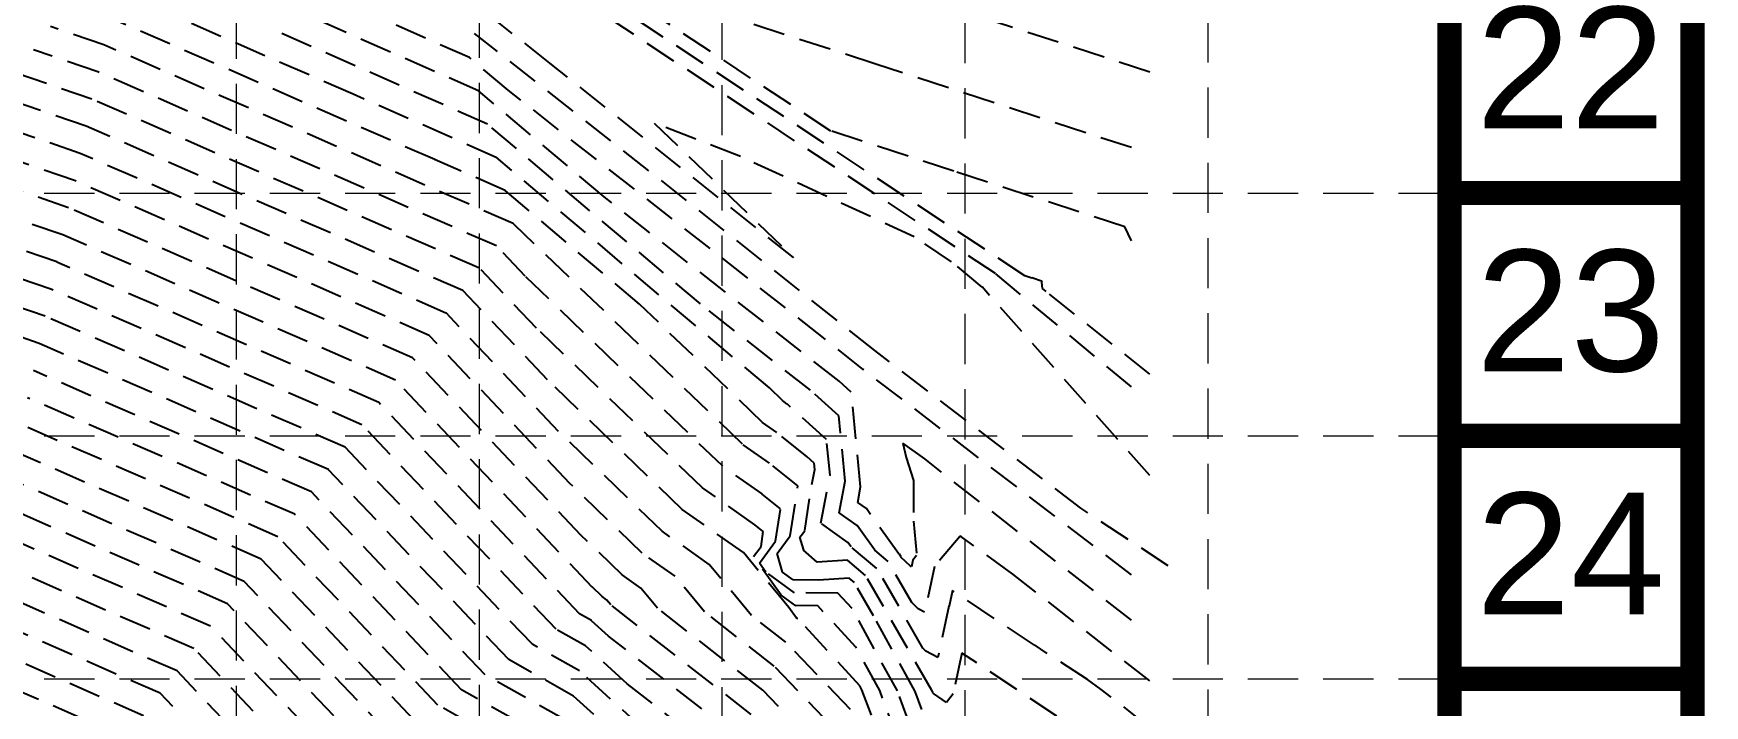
# Model space of a CAD drawing. Header units: feet. Extents: x 4586 to 6528, y 2127 to 5231.
# Drawn here: x 6194.4 to 6527.5, y 4012.9 to 4146.9 of the extents above; entities that cross this region are included whole.
import ezdxf
from ezdxf.enums import TextEntityAlignment as Align

# ---------------------------------------------------------------- set-up
doc = ezdxf.new("R2010")
doc.units = ezdxf.units.FT
doc.header["$LTSCALE"] = 80
doc.header["$MEASUREMENT"] = 0
doc.linetypes.add('HIDDEN', pattern=[0.375, 0.25, -0.125])
doc.linetypes.add('TIGHT', pattern=[0.12, 0.08, -0.04])
for name, color, linetype in [('BASE', 7, 'CONTINUOUS'), ('CONT-MJR', 9, 'TIGHT'), ('CONT-MNR', 8, 'TIGHT'), ('GRID', 254, 'HIDDEN')]:
    doc.layers.add(name, color=color, linetype=linetype)
doc.styles.get("Standard").update_dxf_attribs({"font": 'ARIAL.TTF', "height": 6.4})

msp = doc.modelspace()

# ---------------------------------------------------------------- linework, layer by layer
at = {"layer": 'BASE', "const_width": 4.84}
for points in [[(6525.11, 2129.65), (6525.11, 5228.91), (4588.08, 5228.91), (4588.08, 2129.65)], [(6476.69, 2178.08), (6476.69, 5180.48), (4636.51, 5180.48), (4636.51, 2178.08)]]:
    msp.add_lwpolyline(points, close=True, dxfattribs=at)
for points in [[(6525.11, 4115.11), (6476.69, 4115.11)], [(6525.11, 4066.69), (6476.69, 4066.69)], [(6525.11, 4018.26), (6476.69, 4018.26)]]:
    msp.add_lwpolyline(points, dxfattribs=at)
at = {"layer": 'CONT-MJR', "color": 35}
for points, elevation in [([(6416.94, 4139.2), (6346.78, 4162.09)], 470), ([(6204.87, 4128.42), (6187.53, 4134.37)], 485), ([(6279.97, 4095.65), (6204.87, 4128.42)], 485), ([(6335.35, 4122.38), (6318.15, 4129.02)], 475), ([(6369.95, 4106.37), (6335.35, 4122.38)], 475), ([(6377.43, 4101.42), (6369.95, 4106.37)], 475), ([(6296.86, 4077.88), (6279.97, 4095.65)], 485), ([(6416.94, 4058.83), (6383.48, 4096.38)], 475), ([(6353.18, 4058.84), (6352.47, 4066)], 480), ([(6335.93, 4043.42), (6323.73, 4052.02)], 485), ([(6229.7, 4028.76), (6187.33, 4047.25)], 500), ([(6377.58, 4035.88), (6376.9, 4032.76)], 480), ([(6256.14, 4000.93), (6229.7, 4028.76)], 500), ([(6346.6, 4030.29), (6346.51, 4030.35)], 485), ([(6346.73, 4030.29), (6346.6, 4030.29)], 485), ([(6374.67, 4022.5), (6372.29, 4023.8)], 480), ([(6212.95, 4006.46), (6181.48, 4020.19)], 505), ([(6359.55, 4016.08), (6359.12, 4016.86)], 485), ([(6364.79, 4002.04), (6359.55, 4016.08)], 485)]:
    msp.add_lwpolyline(points, dxfattribs=dict(at, elevation=elevation))
at = {"layer": 'CONT-MJR', "color": 35, "extrusion": (0.39991, 0.916554, 0)}
for points, elevation in [([(-4082.35, 480), (-4030.65, 480)], 6292.45), ([(-4111.6, 490), (-4041.57, 490)], 6238.17), ([(-4105.16, 495), (-4047.03, 495)], 6211.04)]:
    msp.add_lwpolyline(points, dxfattribs=dict(at, elevation=elevation))
at = {"layer": 'CONT-MJR', "color": 35, "extrusion": (-0.618706, -0.785623, 0), "elevation": -7149.46}
msp.add_lwpolyline([(2385.28, 475), (2370.18, 475)], dxfattribs=at)
at = {"layer": 'CONT-MJR', "color": 35, "extrusion": (-0.623767, -0.78161, 0), "elevation": -7164.72}
msp.add_lwpolyline([(2401.15, 475), (2339.05, 475)], dxfattribs=at)
at = {"layer": 'CONT-MJR', "color": 35, "extrusion": (-0.403497, -0.914981, 0), "elevation": -6308.39}
msp.add_lwpolyline([(4088.85, 480), (4057.67, 480)], dxfattribs=at)
at = {"layer": 'CONT-MJR', "color": 35, "extrusion": (0.694466, 0.719525, 0), "elevation": 7358.68}
msp.add_lwpolyline([(-1678.6, 475), (-1717.14, 475)], dxfattribs=at)
at = {"layer": 'CONT-MJR', "color": 35, "extrusion": (-0.645022, -0.764164, 0), "elevation": -7205.07}
msp.add_lwpolyline([(2216.36, 480), (2145.09, 480)], dxfattribs=at)
at = {"layer": 'CONT-MJR', "color": 35, "extrusion": (-0.324664, -0.945829, 0), "elevation": -5891.79}
msp.add_lwpolyline([(4531.65, 490), (4501.44, 490)], dxfattribs=at)
at = {"layer": 'CONT-MJR', "color": 35, "extrusion": (0.64057, 0.7679, 0), "elevation": 7234.67}
msp.add_lwpolyline([(-2277.86, 475), (-2269.99, 475)], dxfattribs=at)
at = {"layer": 'CONT-MJR', "color": 35, "extrusion": (-0.69335, -0.720601, 0)}
for points, elevation in [([(1747.42, 485), (1710.12, 485)], -7304.45), ([(1746.77, 480), (1743.13, 480)], -7333.95)]:
    msp.add_lwpolyline(points, dxfattribs=dict(at, elevation=elevation))
at = {"layer": 'CONT-MJR', "color": 35, "extrusion": (0.725011, 0.688737, 0)}
for points, elevation in [([(-1418.62, 490), (-1360.48, 490)], 7346.37), ([(-1413.37, 495), (-1365.11, 495)], 7318.87)]:
    msp.add_lwpolyline(points, dxfattribs=dict(at, elevation=elevation))
at = {"layer": 'CONT-MJR', "color": 35, "extrusion": (-0.576184, -0.81732, 0), "elevation": -6984.69}
msp.add_lwpolyline([(2838.01, 480), (2837.64, 480)], dxfattribs=at)
at = {"layer": 'CONT-MJR', "color": 35, "extrusion": (-0.625537, -0.780195, 0), "elevation": -7146.55}
msp.add_lwpolyline([(2402.27, 480), (2401.45, 480)], dxfattribs=at)
at = {"layer": 'CONT-MJR', "color": 35, "extrusion": (-0.667544, -0.744571, 0), "elevation": -7267.98}
msp.add_lwpolyline([(2015.63, 480), (2005.16, 480)], dxfattribs=at)
at = {"layer": 'CONT-MJR', "color": 35, "extrusion": (0.982367, -0.186963, 0), "elevation": 5482.3}
msp.add_lwpolyline([(5165.35, 480), (5175.08, 480)], dxfattribs=at)
at = {"layer": 'CONT-MJR', "color": 35, "extrusion": (0.580564, 0.814215, 0), "elevation": 6984.35}
msp.add_lwpolyline([(-2827.14, 480), (-2820.5, 480)], dxfattribs=at)
at = {"layer": 'CONT-MJR', "color": 35, "extrusion": (0.813655, 0.581348, 0), "elevation": 7524.01}
msp.add_lwpolyline([(-404.95, 480), (-403.91, 480)], dxfattribs=at)
at = {"layer": 'CONT-MJR', "color": 35, "extrusion": (0.769998, 0.638047, 0), "elevation": 7458.54}
msp.add_lwpolyline([(-943.41, 485), (-929.19, 485)], dxfattribs=at)
at = {"layer": 'CONT-MJR', "color": 35, "extrusion": (-0.64126, -0.767324, 0), "elevation": -7180.23}
msp.add_lwpolyline([(2291.26, 480), (2284.54, 480)], dxfattribs=at)
at = {"layer": 'CONT-MJR', "color": 35, "extrusion": (0.866135, 0.499811, 0), "elevation": 7530.17}
msp.add_lwpolyline([(301.05, 480), (319.35, 480)], dxfattribs=at)
at = {"layer": 'CONT-MJR', "color": 35, "extrusion": (-0.553843, -0.832621, 0), "elevation": -6892.53}
msp.add_lwpolyline([(3094.49, 480), (3074.86, 480)], dxfattribs=at)
at = {"layer": 'CONT-MJR', "color": 35, "extrusion": (0.813357, 0.581765, 0), "elevation": 7506.7}
msp.add_lwpolyline([(-414.07, 485), (-411.46, 485)], dxfattribs=at)
at = {"layer": 'CONT-MJR', "color": 35, "extrusion": (0.977234, -0.212165, 0), "elevation": 5376.11}
msp.add_lwpolyline([(5293.91, 480), (5283.41, 480)], dxfattribs=at)
at = {"layer": 'CONT-MJR', "color": 35, "extrusion": (0.492133, 0.87052, 0), "elevation": 6611.29}
msp.add_lwpolyline([(-3505.96, 490), (-3503.22, 490)], dxfattribs=at)
at = {"layer": 'CONT-MJR', "color": 35, "extrusion": (-0.672532, -0.740068, 0), "elevation": -7223.11}
msp.add_lwpolyline([(1960.96, 490), (1956.4, 490)], dxfattribs=at)
at = {"layer": 'CONT-MJR', "color": 35, "extrusion": (0.734958, 0.678113, 0), "elevation": 7397.57}
msp.add_lwpolyline([(-1359.97, 485), (-1341.7, 485)], dxfattribs=at)
at = {"layer": 'CONT-MJR', "color": 35, "extrusion": (0.615057, 0.788483, 0), "elevation": 7055.46}
msp.add_lwpolyline([(-2531.02, 490), (-2497.85, 490)], dxfattribs=at)
at = {"layer": 'CONT-MJR', "color": 35, "extrusion": (-0.5441, -0.83902, 0), "elevation": -6856}
msp.add_lwpolyline([(3187.28, 480), (3174.62, 480)], dxfattribs=at)
at = {"layer": 'CONT-MJR', "color": 35, "extrusion": (-0.701705, -0.712468, 0), "elevation": -7338.3}
msp.add_lwpolyline([(1716.53, 480), (1715.67, 480)], dxfattribs=at)
at = {"layer": 'CONT-MJR', "color": 35, "extrusion": (0.586358, 0.810052, 0), "elevation": 7010.24}
msp.add_lwpolyline([(-2835.29, 480), (-2831.95, 480)], dxfattribs=at)
at = {"layer": 'CONT-MJR', "color": 35, "extrusion": (-0.492133, -0.87052, 0), "elevation": -6586.52}
msp.add_lwpolyline([(3513.02, 495), (3490.16, 495)], dxfattribs=at)
at = {"layer": 'CONT-MJR', "color": 35, "extrusion": (-0.615163, -0.7884, 0), "elevation": -7107.84}
msp.add_lwpolyline([(2592.96, 480), (2580.88, 480)], dxfattribs=at)
at = {"layer": 'CONT-MNR', "color": 35, "extrusion": (-0.550703, -0.834701, 0)}
for points, elevation in [([(3030.16, 472), (2948.1, 472)], -6944.02), ([(3078.31, 473), (2955.01, 473)], -6941.23)]:
    msp.add_lwpolyline(points, dxfattribs=dict(at, elevation=elevation))
at = {"layer": 'CONT-MNR', "color": 35}
for points, elevation in [([(6283.09, 4135.47), (6225.61, 4160.82)], 478), ([(6313.98, 4146.77), (6293.34, 4160.38)], 474), ([(6362.32, 4140.78), (6314.73, 4156.31)], 471), ([(6208.38, 4144.65), (6197.78, 4148.29)], 482), ([(6274.36, 4121.79), (6209.55, 4150.06)], 481), ([(6284.86, 4128.85), (6241.86, 4147.81)], 479), ([(6288.98, 4135.64), (6281.32, 4142.1)], 477), ([(6206.04, 4133.83), (6190.95, 4139.01)], 484), ([(6286.67, 4104.57), (6207.21, 4139.24)], 483), ([(6308.15, 4114.32), (6283.09, 4135.47)], 478), ([(6327.33, 4093), (6284.86, 4128.85)], 479), ([(6202.54, 4117.6), (6180.7, 4125.09)], 487), ([(6411.94, 4108.36), (6377.87, 4119.47)], 472), ([(6200.2, 4106.77), (6173.87, 4115.81)], 489), ([(6273.27, 4086.74), (6202.54, 4117.6)], 487), ([(6315.22, 4092.96), (6288.4, 4115.59)], 481), ([(6335.73, 4065.04), (6290.19, 4108.86)], 482), ([(6413.28, 4105.59), (6411.94, 4108.36)], 472), ([(6266.56, 4077.82), (6200.2, 4106.77)], 489), ([(6196.69, 4090.54), (6163.62, 4101.89)], 492), ([(6294.63, 4088.2), (6283.32, 4100.11)], 484), ([(6413.28, 4076.46), (6386.15, 4099.08)], 474), ([(6395.34, 4097.54), (6393.41, 4098.17)], 473), ([(6195.52, 4085.13), (6160.2, 4097.25)], 493), ([(6395.55, 4096.1), (6395.44, 4097.33)], 473), ([(6349.26, 4075.81), (6327.33, 4093)], 479), ([(6256.51, 4064.44), (6196.69, 4090.54)], 492), ([(6299.08, 4067.55), (6276.62, 4091.2)], 486), ([(6413.28, 4039.01), (6359.82, 4079.91)], 477), ([(6354.94, 4070.72), (6349.26, 4075.81)], 479), ([(6359.28, 4056.55), (6357.4, 4075.44)], 478), ([(6298.55, 4028.18), (6259.86, 4068.9)], 491), ([(6356.23, 4057.69), (6354.94, 4070.72)], 479), ([(6372.05, 4062.11), (6367.68, 4065.27)], 478), ([(6367.68, 4065.27), (6368.37, 4062.4)], 478), ([(6413.28, 4029.94), (6372.05, 4062.11)], 478), ([(6289.12, 4022.12), (6253.16, 4059.98)], 493), ([(6339.65, 4055.12), (6331.73, 4060.7)], 483), ([(6346.77, 4056.71), (6341.11, 4061.25)], 482), ([(6284.41, 4019.09), (6249.81, 4055.52)], 494), ([(6369.79, 4057.83), (6369.81, 4049.67)], 478), ([(6358.6, 4048.81), (6355.03, 4051.36)], 479), ([(6311.74, 4038.99), (6303.53, 4046.89)], 488), ([(6339.42, 4044.66), (6339.88, 4047.63)], 484), ([(6347.93, 4043.9), (6347.18, 4046.49)], 481), ([(6379.15, 4046.72), (6374.01, 4040.63)], 479), ([(6389.65, 4039.14), (6379.43, 4046.53)], 479), ([(6343.45, 4034.95), (6337.94, 4042.65)], 484), ([(6356.64, 4041.89), (6350.6, 4041.52)], 481), ([(6367.02, 4043.09), (6366.84, 4043.24)], 478), ([(6369.69, 4041.91), (6369.4, 4040.59)], 478), ([(6370.45, 4042.82), (6369.69, 4041.91)], 478), ([(6337.53, 4030.9), (6329.1, 4041.07)], 486), ([(6345.85, 4037.97), (6343.71, 4039.53)], 482), ([(6416.94, 4017.84), (6389.65, 4039.14)], 479), ([(6223, 4019.84), (6184.99, 4036.43)], 502), ([(6357.57, 4032.3), (6354.75, 4035.36)], 483), ([(6361.86, 4030.81), (6358.04, 4037.44)], 482), ([(6260.85, 4003.96), (6233.06, 4033.22)], 499), ([(6308.64, 4034.01), (6307.74, 4034.65)], 489), ([(6337.47, 4011.18), (6309.46, 4033.03)], 489), ([(6358.35, 4024.58), (6350.74, 4032.83)], 484), ([(6372.04, 4031.55), (6370.76, 4032.25)], 479), ([(6344.38, 4025.56), (6337.53, 4030.9)], 486), ([(6216.3, 4010.92), (6182.65, 4025.61)], 504), ([(6303.22, 4019.84), (6293.83, 4025.15)], 492), ([(6312.77, 4017.27), (6304.43, 4024.85)], 491), ([(6251.43, 3997.9), (6226.35, 4024.3)], 501), ([(6363.08, 4015.96), (6358.35, 4024.58)], 484), ([(6379.46, 4023.41), (6377.7, 4015.27)], 481), ([(6300.81, 4009.83), (6284.41, 4019.09)], 494), ([(6316.53, 4007.75), (6303.22, 4019.84)], 492), ([(6320.28, 3998.23), (6302.02, 4014.83)], 493), ([(6371.49, 4012.14), (6370.15, 4015.73)], 482), ([(6373.68, 4015.61), (6373.44, 4016.05)], 481), ([(6373.72, 4015.51), (6373.68, 4015.61)], 481), ([(6376.42, 4013.55), (6373.8, 4015.32)], 481), ([(6377.7, 4015.27), (6376.42, 4013.55)], 481)]:
    msp.add_lwpolyline(points, dxfattribs=dict(at, elevation=elevation))
at = {"layer": 'CONT-MNR', "color": 35, "extrusion": (-0.403497, -0.914981, 0)}
for points, elevation in [([(4075.97, 477), (4030.61, 477)], -6324.44), ([(4093.14, 481), (4077.79, 481)], -6303.04)]:
    msp.add_lwpolyline(points, dxfattribs=dict(at, elevation=elevation))
at = {"layer": 'CONT-MNR', "color": 35, "extrusion": (-0.39991, -0.916554, 0)}
for points, elevation in [([(4121.9, 482), (4032.84, 482)], -6281.59), ([(4119.33, 484), (4035.02, 484)], -6270.74), ([(4114.18, 488), (4039.39, 488)], -6249.03), ([(4110.31, 491), (4042.66, 491)], -6232.75), ([(4107.74, 493), (4044.84, 493)], -6221.89), ([(4103.87, 496), (4048.12, 496)], -6205.61), ([(4102.59, 497), (4049.21, 497)], -6200.18), ([(4101.3, 498), (4050.3, 498)], -6194.75), ([(4100.01, 499), (4051.4, 499)], -6189.33), ([(4097.43, 501), (4053.58, 501)], -6178.47)]:
    msp.add_lwpolyline(points, dxfattribs=dict(at, elevation=elevation))
at = {"layer": 'CONT-MNR', "color": 35, "extrusion": (-0.618706, -0.785623, 0), "elevation": -7144.82}
msp.add_lwpolyline([(2423.62, 476), (2369.81, 476)], dxfattribs=at)
at = {"layer": 'CONT-MNR', "color": 35, "extrusion": (-0.551233, -0.834351, 0), "elevation": -6940.33}
msp.add_lwpolyline([(3068.74, 474), (2982.24, 474)], dxfattribs=at)
at = {"layer": 'CONT-MNR', "color": 35, "extrusion": (0.324664, 0.945829, 0)}
for points, elevation in [([(-4527.1, 483), (-4513.52, 483)], 5930.28), ([(-4529.05, 486), (-4508.34, 486)], 5913.78)]:
    msp.add_lwpolyline(points, dxfattribs=dict(at, elevation=elevation))
at = {"layer": 'CONT-MNR', "color": 35, "extrusion": (-0.31015, -0.950688, 0)}
for points, elevation in [([(4817.92, 471), (4764.32, 471)], -5909.86), ([(4807.09, 473), (4805.63, 473)], -5878.99)]:
    msp.add_lwpolyline(points, dxfattribs=dict(at, elevation=elevation))
at = {"layer": 'CONT-MNR', "color": 35, "extrusion": (-0.617032, -0.786938, 0)}
for points, elevation in [([(2448.45, 477), (2397.22, 477)], -7134.99), ([(2485, 478), (2425.46, 478)], -7130.05)]:
    msp.add_lwpolyline(points, dxfattribs=dict(at, elevation=elevation))
at = {"layer": 'CONT-MNR', "color": 35, "extrusion": (0.31015, 0.950688, 0), "elevation": 5894.43}
msp.add_lwpolyline([(-4785.7, 472), (-4759.94, 472)], dxfattribs=at)
at = {"layer": 'CONT-MNR', "color": 35, "extrusion": (0.39991, 0.916554, 0)}
for points, elevation in [([(-4116.75, 486), (-4037.2, 486)], 6259.88), ([(-4106.45, 494), (-4045.94, 494)], 6216.46), ([(-4094.86, 503), (-4055.76, 503)], 6167.62)]:
    msp.add_lwpolyline(points, dxfattribs=dict(at, elevation=elevation))
at = {"layer": 'CONT-MNR', "color": 35, "extrusion": (-0.324664, -0.945829, 0)}
for points, elevation in [([(4530.35, 488), (4504.89, 488)], -5902.79), ([(4532.3, 491), (4499.72, 491)], -5886.29)]:
    msp.add_lwpolyline(points, dxfattribs=dict(at, elevation=elevation))
at = {"layer": 'CONT-MNR', "color": 35, "extrusion": (0.623767, 0.78161, 0), "elevation": 7160.33}
msp.add_lwpolyline([(-2425.39, 476), (-2377.42, 476)], dxfattribs=at)
at = {"layer": 'CONT-MNR', "color": 35, "extrusion": (0.725011, 0.688737, 0)}
for points, elevation in [([(-1353.32, 482), (-1353.08, 482)], 7390.38), ([(-1362.34, 483), (-1354, 483)], 7384.88), ([(-1398.41, 487), (-1357.71, 487)], 7362.87), ([(-1407.43, 488), (-1358.63, 488)], 7357.37), ([(-1416.45, 489), (-1359.56, 489)], 7351.87), ([(-1416.52, 492), (-1362.33, 492)], 7335.37), ([(-1412.32, 496), (-1366.03, 496)], 7313.37), ([(-1411.27, 497), (-1366.96, 497)], 7307.86), ([(-1410.22, 498), (-1367.88, 498)], 7302.36), ([(-1406.02, 502), (-1371.59, 502)], 7280.36), ([(-1404.97, 503), (-1372.51, 503)], 7274.86)]:
    msp.add_lwpolyline(points, dxfattribs=dict(at, elevation=elevation))
at = {"layer": 'CONT-MNR', "color": 35, "extrusion": (0.618706, 0.785623, 0), "elevation": 7140.19}
msp.add_lwpolyline([(-2461.96, 477), (-2433.25, 477)], dxfattribs=at)
at = {"layer": 'CONT-MNR', "color": 35, "extrusion": (-0.69335, -0.720601, 0)}
for points, elevation in [([(1747.16, 483), (1692.6, 483)], -7316.25), ([(1746.9, 481), (1712.9, 481)], -7328.05), ([(1747.29, 484), (1701.36, 484)], -7310.35), ([(1747.55, 486), (1718.89, 486)], -7298.55), ([(1747.68, 487), (1727.65, 487)], -7292.65), ([(1747.94, 489), (1745.17, 489)], -7280.85)]:
    msp.add_lwpolyline(points, dxfattribs=dict(at, elevation=elevation))
at = {"layer": 'CONT-MNR', "color": 35, "extrusion": (0.900768, 0.434301, 0), "elevation": 7540.28}
msp.add_lwpolyline([(913.19, 473), (913.42, 473)], dxfattribs=at)
at = {"layer": 'CONT-MNR', "color": 35, "extrusion": (-0.647367, -0.762179, 0), "elevation": -7262.22}
msp.add_lwpolyline([(2223.81, 473), (2222.87, 473)], dxfattribs=at)
at = {"layer": 'CONT-MNR', "color": 35, "extrusion": (0.623101, 0.782141, 0), "elevation": 7188.77}
msp.add_lwpolyline([(-2477.32, 473), (-2450.87, 473)], dxfattribs=at)
at = {"layer": 'CONT-MNR', "color": 35, "extrusion": (-0.623767, -0.78161, 0), "elevation": -7155.94}
msp.add_lwpolyline([(2425.98, 477), (2415.79, 477)], dxfattribs=at)
at = {"layer": 'CONT-MNR', "color": 35, "extrusion": (0.607592, 0.794249, 0), "elevation": 7109.04}
msp.add_lwpolyline([(-2623.57, 476), (-2571.85, 476)], dxfattribs=at)
at = {"layer": 'CONT-MNR', "color": 35, "extrusion": (-0.667544, -0.744571, 0), "elevation": -7278.29}
msp.add_lwpolyline([(2013.01, 478), (2009.79, 478)], dxfattribs=at)
at = {"layer": 'CONT-MNR', "color": 35, "extrusion": (0.576184, 0.81732, 0)}
for points, elevation in [([(-2840.35, 481), (-2836.87, 481)], 6978.83), ([(-2847.37, 484), (-2834.57, 484)], 6961.28), ([(-2844.51, 486), (-2833.04, 486)], 6949.58)]:
    msp.add_lwpolyline(points, dxfattribs=dict(at, elevation=elevation))
at = {"layer": 'CONT-MNR', "color": 35, "extrusion": (-0.576184, -0.81732, 0)}
for points, elevation in [([(2842.69, 482), (2836.11, 482)], -6972.98), ([(2840.29, 487), (2832.27, 487)], -6943.72), ([(2836.07, 488), (2831.51, 488)], -6937.87)]:
    msp.add_lwpolyline(points, dxfattribs=dict(at, elevation=elevation))
at = {"layer": 'CONT-MNR', "color": 35, "extrusion": (0.625537, 0.780195, 0)}
for points, elevation in [([(-2411.87, 481), (-2404.14, 481)], 7140.86), ([(-2414.25, 483), (-2409.54, 483)], 7129.46)]:
    msp.add_lwpolyline(points, dxfattribs=dict(at, elevation=elevation))
at = {"layer": 'CONT-MNR', "color": 35, "extrusion": (0.667544, 0.744571, 0), "elevation": 7262.82}
msp.add_lwpolyline([(-2016.94, 481), (-2015.05, 481)], dxfattribs=at)
at = {"layer": 'CONT-MNR', "color": 35, "extrusion": (0.955454, 0.29514, 0), "elevation": 7283.67}
msp.add_lwpolyline([(2001.87, 478), (1997.09, 478)], dxfattribs=at)
at = {"layer": 'CONT-MNR', "color": 35, "extrusion": (0.982367, -0.186963, 0)}
for points, elevation in [([(5172.63, 481), (5175.64, 481)], 5479.09), ([(5168.08, 479), (5174.52, 479)], 5485.51), ([(5170.81, 478), (5173.97, 478)], 5488.73)]:
    msp.add_lwpolyline(points, dxfattribs=dict(at, elevation=elevation))
at = {"layer": 'CONT-MNR', "color": 35, "extrusion": (0.99509, 0.098973, 0), "elevation": 6720.78}
msp.add_lwpolyline([(3411.57, 481), (3412.87, 481)], dxfattribs=at)
at = {"layer": 'CONT-MNR', "color": 35, "extrusion": (0.988281, -0.152643, 0)}
for points, elevation in [([(4967.89, 482), (4977.96, 482)], 5653.17), ([(4969.37, 481), (4978.71, 481)], 5655.88), ([(4966.41, 483), (4972.95, 483)], 5650.45)]:
    msp.add_lwpolyline(points, dxfattribs=dict(at, elevation=elevation))
at = {"layer": 'CONT-MNR', "color": 35, "extrusion": (-0.580564, -0.814215, 0), "elevation": -6992}
msp.add_lwpolyline([(2826.21, 478), (2824.06, 478)], dxfattribs=at)
at = {"layer": 'CONT-MNR', "color": 35, "extrusion": (0.813655, 0.581348, 0)}
for points, elevation in [([(-411.55, 478), (-400.54, 478)], 7530.94), ([(-408.25, 479), (-402.22, 479)], 7527.48)]:
    msp.add_lwpolyline(points, dxfattribs=dict(at, elevation=elevation))
at = {"layer": 'CONT-MNR', "color": 35, "extrusion": (-0.54994, -0.835204, 0), "elevation": -6905.84}
msp.add_lwpolyline([(3140.33, 476), (3119.44, 476)], dxfattribs=at)
at = {"layer": 'CONT-MNR', "color": 35, "extrusion": (-0.625537, -0.780195, 0), "elevation": -7123.77}
msp.add_lwpolyline([(2414.4, 484), (2412.23, 484)], dxfattribs=at)
at = {"layer": 'CONT-MNR', "color": 35, "extrusion": (0.99561, 0.093602, 0), "elevation": 6720.9}
msp.add_lwpolyline([(3435.67, 478), (3428.78, 478)], dxfattribs=at)
at = {"layer": 'CONT-MNR', "color": 35, "extrusion": (0.80657, -0.591139, 0)}
for points, elevation in [([(7006.91, 483), (7012.34, 483)], 2723.95), ([(7010.53, 482), (7014.91, 482)], 2725.68), ([(7015.85, 481), (7017.47, 481)], 2727.41), ([(7007.29, 484), (7009.78, 484)], 2722.23)]:
    msp.add_lwpolyline(points, dxfattribs=dict(at, elevation=elevation))
at = {"layer": 'CONT-MNR', "color": 35, "extrusion": (0.5441, 0.83902, 0), "elevation": 6866.17}
msp.add_lwpolyline([(-3150.75, 479), (-3150.41, 479)], dxfattribs=at)
at = {"layer": 'CONT-MNR', "color": 35, "extrusion": (0.961087, 0.276246, 0), "elevation": 7212.76}
msp.add_lwpolyline([(2129.92, 482), (2133.76, 482)], dxfattribs=at)
at = {"layer": 'CONT-MNR', "color": 35, "extrusion": (-0.666467, -0.745535, 0), "elevation": -7245.55}
msp.add_lwpolyline([(2041.05, 481), (2037.47, 481)], dxfattribs=at)
at = {"layer": 'CONT-MNR', "color": 35, "extrusion": (-0.64126, -0.767324, 0)}
for points, elevation in [([(2290.44, 481), (2285.7, 481)], -7177.7), ([(2292.08, 479), (2288.6, 479)], -7182.75)]:
    msp.add_lwpolyline(points, dxfattribs=dict(at, elevation=elevation))
at = {"layer": 'CONT-MNR', "color": 35, "extrusion": (0.866135, 0.499811, 0)}
for points, elevation in [([(309.99, 479), (319.45, 479)], 7532.82), ([(318.94, 478), (319.56, 478)], 7535.48), ([(292.93, 481), (319.25, 481)], 7527.52)]:
    msp.add_lwpolyline(points, dxfattribs=dict(at, elevation=elevation))
at = {"layer": 'CONT-MNR', "color": 35, "extrusion": (0.701705, 0.712468, 0), "elevation": 7348.17}
msp.add_lwpolyline([(-1702.48, 478), (-1699.84, 478)], dxfattribs=at)
at = {"layer": 'CONT-MNR', "color": 35, "extrusion": (0.769998, 0.638047, 0)}
for points, elevation in [([(-933.34, 487), (-924.11, 487)], 7445.03), ([(-926.82, 488), (-921.57, 488)], 7438.28), ([(-920.3, 489), (-919.03, 489)], 7431.53)]:
    msp.add_lwpolyline(points, dxfattribs=dict(at, elevation=elevation))
at = {"layer": 'CONT-MNR', "color": 35, "extrusion": (0.813357, 0.581765, 0), "elevation": 7507.07}
msp.add_lwpolyline([(-403.02, 483), (-400.83, 483)], dxfattribs=at)
at = {"layer": 'CONT-MNR', "color": 35, "extrusion": (-0.587228, -0.809421, 0)}
for points, elevation in [([(2766.96, 483), (2759.9, 483)], -6992.96), ([(2768.67, 484), (2765.09, 484)], -6991.03)]:
    msp.add_lwpolyline(points, dxfattribs=dict(at, elevation=elevation))
at = {"layer": 'CONT-MNR', "color": 35, "extrusion": (0.06263, -0.998037, 0), "elevation": -3632.26}
msp.add_lwpolyline([(6597.42, 482), (6591.34, 482)], dxfattribs=at)
at = {"layer": 'CONT-MNR', "color": 35, "extrusion": (0.64126, 0.767324, 0), "elevation": 7175.18}
msp.add_lwpolyline([(-2289.63, 482), (-2288.25, 482)], dxfattribs=at)
at = {"layer": 'CONT-MNR', "color": 35, "extrusion": (-0.479712, -0.877426, 0), "elevation": -6600.8}
msp.add_lwpolyline([(3650.36, 478), (3650.14, 478)], dxfattribs=at)
at = {"layer": 'CONT-MNR', "color": 35, "extrusion": (0.977234, -0.212165, 0), "elevation": 5371.62}
msp.add_lwpolyline([(5300.99, 479), (5291.69, 479)], dxfattribs=at)
at = {"layer": 'CONT-MNR', "color": 35, "extrusion": (-0.005507, -0.999985, 0)}
for points, elevation in [([(6328.58, 482), (6323.52, 482)], -4072.86), ([(6332.43, 483), (6323.78, 483)], -4070.3), ([(6328.43, 484), (6324.04, 484)], -4067.74)]:
    msp.add_lwpolyline(points, dxfattribs=dict(at, elevation=elevation))
at = {"layer": 'CONT-MNR', "color": 35, "extrusion": (-0.615057, -0.788483, 0)}
for points, elevation in [([(2528.75, 488), (2502.17, 488)], -7065.85), ([(2527.62, 487), (2509.99, 487)], -7071.04)]:
    msp.add_lwpolyline(points, dxfattribs=dict(at, elevation=elevation))
at = {"layer": 'CONT-MNR', "color": 35, "extrusion": (0.876474, 0.48145, 0)}
for points, elevation in [([(454.58, 483), (473.36, 483)], 7513.6), ([(452.78, 482), (469.98, 482)], 7516.64)]:
    msp.add_lwpolyline(points, dxfattribs=dict(at, elevation=elevation))
at = {"layer": 'CONT-MNR', "color": 35, "extrusion": (-0.701705, -0.712468, 0), "elevation": -7343.24}
msp.add_lwpolyline([(1709.51, 479), (1707.75, 479)], dxfattribs=at)
at = {"layer": 'CONT-MNR', "color": 35, "extrusion": (-0.492133, -0.87052, 0)}
for points, elevation in [([(3507.37, 491), (3500.61, 491)], -6606.33), ([(3510.2, 493), (3495.39, 493)], -6596.42), ([(3514.43, 496), (3487.55, 496)], -6581.56)]:
    msp.add_lwpolyline(points, dxfattribs=dict(at, elevation=elevation))
at = {"layer": 'CONT-MNR', "color": 35, "extrusion": (0.721607, 0.692303, 0)}
for points, elevation in [([(-1505.93, 486), (-1487.36, 486)], 7365.05), ([(-1505.56, 487), (-1489.22, 487)], 7360.07), ([(-1505.2, 488), (-1491.09, 488)], 7355.1)]:
    msp.add_lwpolyline(points, dxfattribs=dict(at, elevation=elevation))
at = {"layer": 'CONT-MNR', "color": 35, "extrusion": (-0.553843, -0.832621, 0), "elevation": -6883.2}
msp.add_lwpolyline([(3106.09, 481), (3083.34, 481)], dxfattribs=at)
at = {"layer": 'CONT-MNR', "color": 35, "extrusion": (0.615057, 0.788483, 0), "elevation": 7050.26}
msp.add_lwpolyline([(-2532.16, 491), (-2506.66, 491)], dxfattribs=at)
at = {"layer": 'CONT-MNR', "color": 35, "extrusion": (0.93674, 0.350025, 0)}
for points, elevation in [([(1523.41, 484), (1534.67, 484)], 7366.24), ([(1525.78, 483), (1533.33, 483)], 7369.51)]:
    msp.add_lwpolyline(points, dxfattribs=dict(at, elevation=elevation))
at = {"layer": 'CONT-MNR', "color": 35, "extrusion": (0.999623, -0.027441, 0), "elevation": 6261.13}
msp.add_lwpolyline([(4188.73, 481), (4188.89, 481)], dxfattribs=at)
at = {"layer": 'CONT-MNR', "color": 35, "extrusion": (0.262593, 0.964907, 0), "elevation": 5548.12}
msp.add_lwpolyline([(-5095.73, 481), (-5095.64, 481)], dxfattribs=at)
at = {"layer": 'GRID', "color": 252, "linetype": 'HIDDEN', "lineweight": 0, "ltscale": 0.5}
for p, q in [((6234.92, 2371.89), (6234.77, 5181.57)), ((6283.44, 2372.06), (6283.2, 5181.57)), ((6331.77, 2371.63), (6331.62, 5181.57)), ((6380.3, 2371), (6380.05, 5181.57)), ((6428.76, 2371.13), (6428.48, 5181.57)), ((4636.51, 4115.11), (6476.69, 4115.11)), ((4636.51, 4066.69), (6476.69, 4066.69)), ((4636.51, 4018.26), (6476.69, 4018.26))]:
    msp.add_line(p, q, dxfattribs=at)

# ---------------------------------------------------------------- texts
at = {"layer": 'BASE'}
for s, p in [('22', (6500.83, 4140.1)), ('23', (6500.83, 4091.67)), ('24', (6500.83, 4043.25))]:
    msp.add_text(s, height=24.213, dxfattribs=at).set_placement(p, align=Align.MIDDLE_CENTER)

doc.saveas('drawing.dxf')
